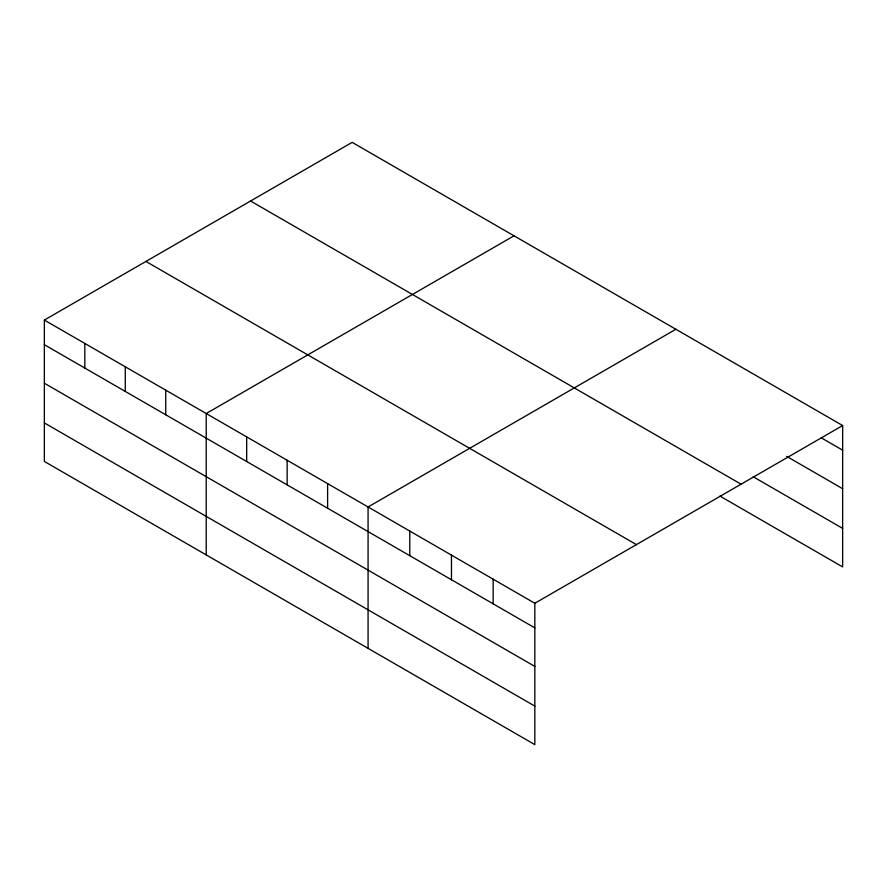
<?xml version="1.0" encoding="UTF-8"?>
<svg xmlns="http://www.w3.org/2000/svg" width="887" height="887" viewBox="0 0 887 887"><rect width="100%" height="100%" fill="white"/><g stroke="black" fill="none" stroke-linecap="round" stroke-linejoin="round"><path stroke-width="1.33" d="M534.839 666.414L534.839 603.26L44.35 320.074L44.35 461.451L534.839 744.636L534.839 666.414L44.35 383.228M719.956 496.088L842.65 566.926L842.65 425.549L352.161 142.363L44.35 320.074M514.016 235.82L206.216 413.53L206.216 554.896M675.883 329.265L368.072 506.976L368.072 648.353M534.839 603.26L842.65 425.549M821.207 437.79L842.65 450.175M786.658 456.373L842.65 488.704M753.307 476.818L842.65 528.397M250.577 201.016L741.077 484.202M145.923 261.432L636.422 544.618M44.35 344.699L534.839 627.885M44.35 422.922L534.839 706.107M493.15 579.189L493.15 603.814M451.461 555.118L451.461 579.743M409.772 531.047L409.772 555.672M327.613 483.615L327.613 508.24M287.144 460.253L287.144 484.879M246.675 436.892L246.675 461.517M165.747 390.169L165.747 414.783M125.278 366.808L125.278 391.422M84.819 343.446L84.819 368.061"/></g></svg>
